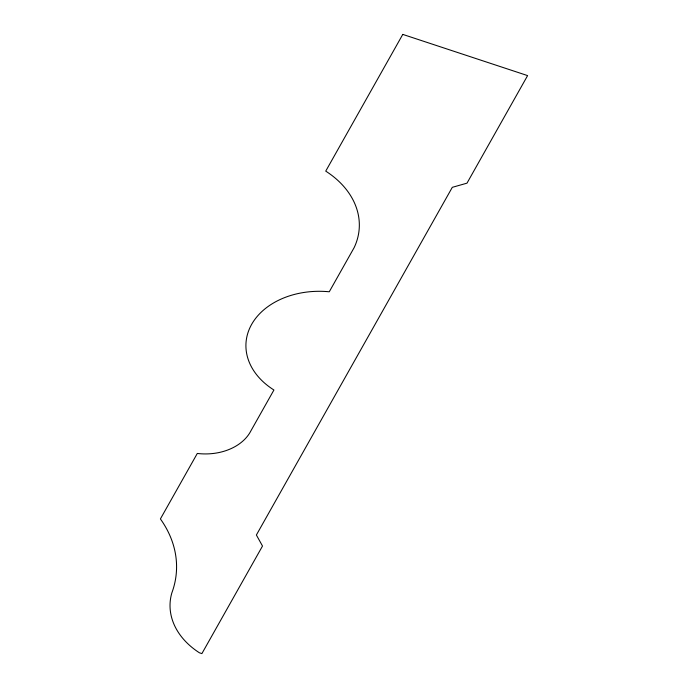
<?xml version="1.0" encoding="UTF-8"?>
<svg xmlns="http://www.w3.org/2000/svg" width="688" height="688" viewBox="0 0 688 688"><rect width="100%" height="100%" fill="white"/><g stroke="black" fill="none" stroke-linecap="round" stroke-linejoin="round"><path stroke-width="1.03" d="M402.781 34.4L325.734 171.131A93.233 68.955 3.2 0 1 354.105 247.706L329.268 291.781A76.007 56.218 3.2 0 0 251.627 324.392A76.007 56.218 3.2 0 0 273.927 390.001L250.914 430.826A50.448 37.315 3.2 0 1 197.301 453.452L160.399 518.933A135.046 99.88 3.2 0 1 171.845 592.901A81.769 60.475 3.2 0 0 199.408 652.783L201.894 653.6L262.506 546.04L256.383 535.006L452.308 187.325L466.989 183.163L527.601 75.603L402.781 34.4"/></g></svg>
